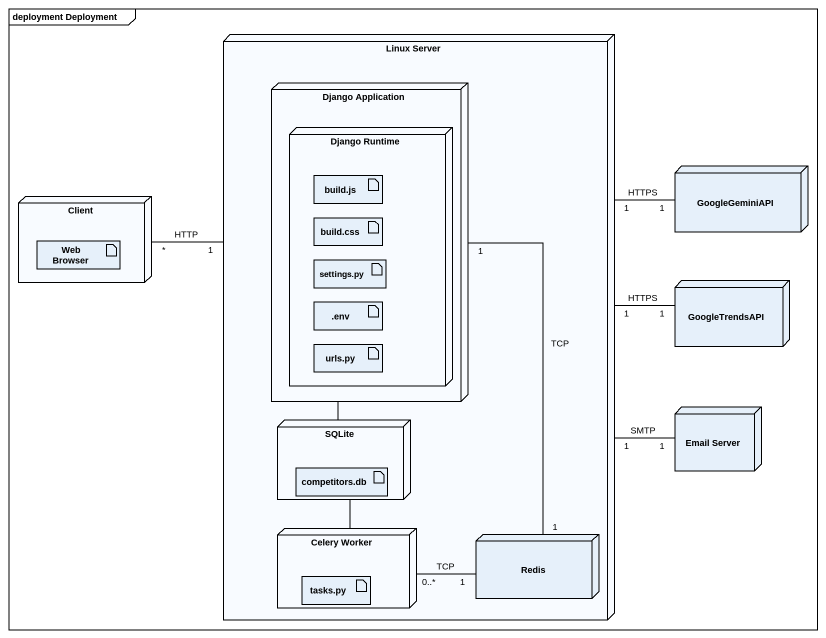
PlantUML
@startuml
mainframe deployment Deployment
node "Linux Server" as Linux_Server {
  node "Django Application" as Django_Application {
    node "Django Runtime" as Django_Runtime {
      artifact "build.js" as build_js
      artifact "build.css" as build_css
      artifact "settings.py" as settings_py
      artifact ".env" as env
      artifact "urls.py" as urls_py
    }
  }
  node SQLite {
    artifact "competitors.db" as competitors_db
  }
  node "Celery Worker" as Celery_Worker {
    artifact "tasks.py" as tasks_py
  }
  node Redis
}
node GoogleGeminiAPI
node Client {
  artifact "Web Browser" as Web_Browser
}
node GoogleTrendsAPI
node "Email Server" as Email_Server
Linux_Server "1" -right- "1" GoogleGeminiAPI : HTTPS
Linux_Server "1" -right- "1" GoogleTrendsAPI : HTTPS
Linux_Server "1" -right- "1" Email_Server : SMTP
Django_Application -- SQLite
Django_Application "1" -- "1" Redis : TCP
Client "*" -right- "1" Linux_Server : HTTP
Celery_Worker -up- SQLite
Celery_Worker "0..*" -right- "1" Redis : TCP
@enduml
